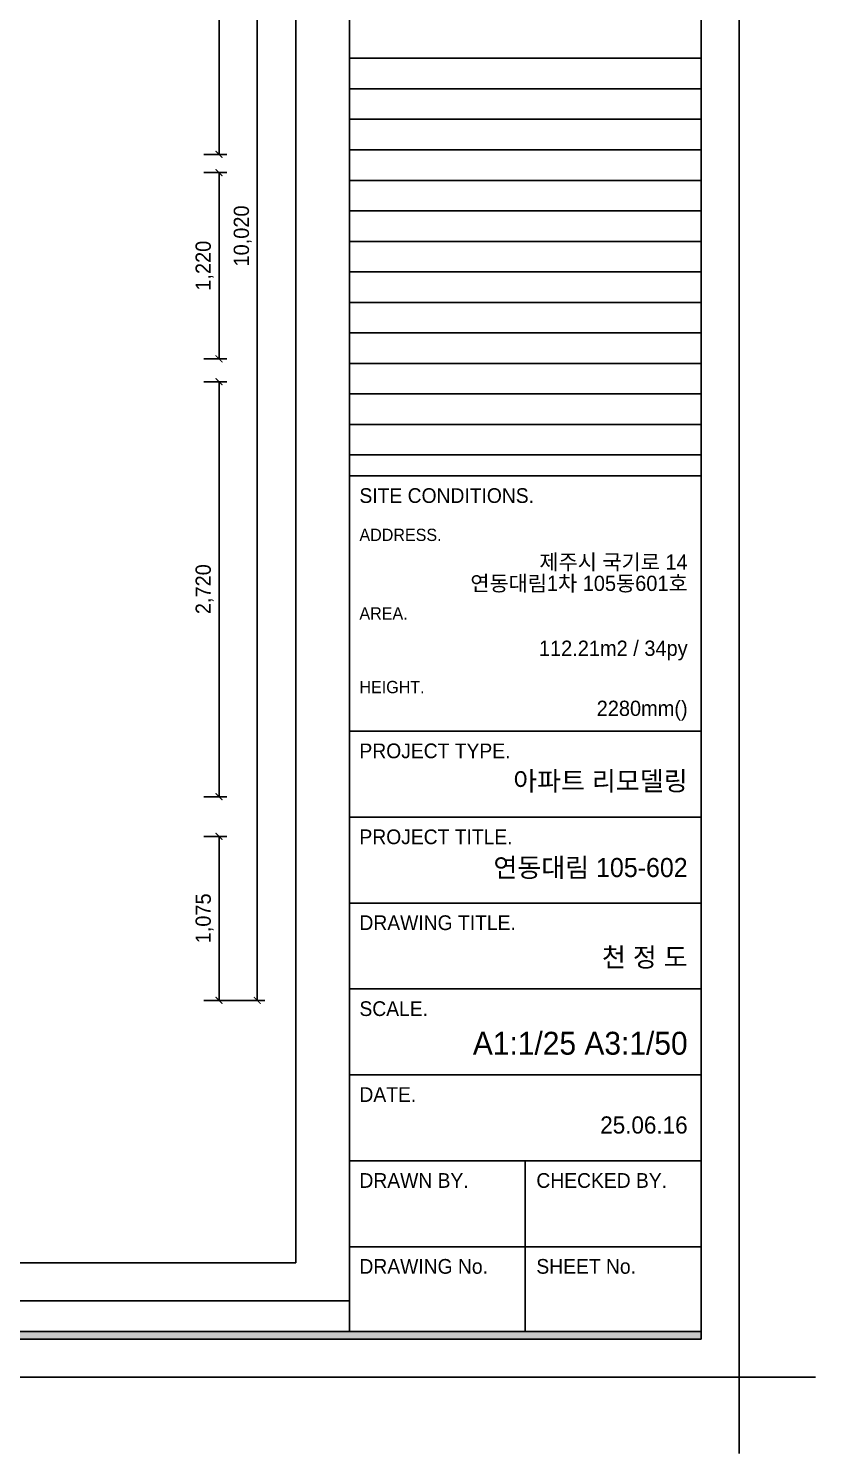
# Model space of a CAD drawing. Header units: inches. Extents: x 199882 to 277715, y -17863 to 11882.
# Drawn here: x 240100 to 245256, y -3968 to 5372 of the extents above; entities that cross this region are included whole.
import ezdxf
from ezdxf.enums import TextEntityAlignment as Align

# ---------------------------------------------------------------- set-up
doc = ezdxf.new("R2010")
doc.units = ezdxf.units.IN
doc.header["$LTSCALE"] = 50
doc.header["$MEASUREMENT"] = 0
for name, color, linetype in [('FORM(YOURNAME)-1', 1, 'Continuous'), ('FORM(YOURNAME)-11', 1, 'Continuous'), ('치수', 7, 'Continuous')]:
    doc.layers.add(name, color=color, linetype=linetype)
doc.styles.add('YOURNAME', font='HY울릉도M.TTF')
doc.dimstyles.new('YOURNAME-50', dxfattribs={"dimscale": 50, "dimtxt": 2, "dimasz": 0.9, "dimexe": 1, "dimexo": 3, "dimgap": 0.7, "dimtad": 1, "dimdec": 0, "dimzin": 0, "dimdsep": 46, "dimlunit": 6, "dimtxsty": 'YOURNAME', "dimblk": 'ARCHTICK', "dimcen": 0, "dimclrd": 1, "dimclre": 1, "dimclrt": 7, "dimadec": 0, "dimazin": 0, "dimtfac": 1, "dimtdec": 0, "dimtix": 1, "dimtmove": 2, "dimatfit": 3, "dimldrblk": 'ARCHTICK', "dimfxl": 0, "dimtolj": 1, "dimtzin": 0, "dimarcsym": 0})

# ---------------------------------------------------------------- blocks, each defined once
blk = doc.blocks.new('FORM-ELEVATION')
at = {"layer": 'FORM(YOURNAME)-11'}
h = blk.add_hatch(color=256, dxfattribs=at)
h.dxf.hatch_style = 1
h.paths.add_polyline_path([(-10309, 35708), (71691, 35708), (71691, 35508), (-10309, 35508)])
h.paths.add_polyline_path([(-10309, -21492), (71691, -21492), (71691, -21692), (-10309, -21692)])
at = {"layer": 'Defpoints', "color": 158}
for p, q in [((62481, 35508), (62481, -21492)), ((62481, 11886), (71691, 11886)), ((62481, 11086), (71691, 11086)), ((62481, 10286), (71691, 10286)), ((62481, 9486), (71691, 9486)), ((62481, 8686), (71691, 8686)), ((62481, 7886), (71691, 7886)), ((62481, 7086), (71691, 7086)), ((62481, 6286), (71691, 6286)), ((62481, 5486), (71691, 5486)), ((62481, 4686), (71691, 4686)), ((62481, 3886), (71691, 3886)), ((62481, 3086), (71691, 3086)), ((62481, 2286), (71691, 2286)), ((62481, 1486), (71691, 1486)), ((62481, -20692), (-10309, -20692))]:
    blk.add_line(p, q, dxfattribs=at)
for points in [[(-10309, -21692), (71691, -21692), (71691, 35708), (-10309, 35708)], [(-8309, 33708), (61071, 33708), (61071, -19692), (-8309, -19692)]]:
    blk.add_lwpolyline(points, close=True, dxfattribs=at)
at = {"layer": 'Defpoints', "color": 1}
blk.add_lwpolyline([(72691, -24692), (72691, -22692), (74691, -22692)], dxfattribs=at)
at = {"layer": 'FORM(YOURNAME)-11', "color": 14}
for p, q in [((62481, 937), (71691, 937)), ((62481, -5756), (71691, -5756)), ((62481, -8009), (71691, -8009)), ((62481, -10261), (71691, -10261)), ((62481, -12514), (71691, -12514)), ((62481, -14766), (71691, -14766)), ((62481, -17019), (71691, -17019)), ((67086, -17019), (67086, -21492)), ((62481, -19271), (71691, -19271))]:
    blk.add_line(p, q, dxfattribs=at)
at = {"layer": 'FORM(YOURNAME)-11', "color": 250}
blk.add_lwpolyline([(-11309, -22692), (72691, -22692), (72691, 36708), (-11309, 36708)], close=True, dxfattribs=at)
at = {"layer": 'FORM(YOURNAME)-11'}
blk.add_lwpolyline([(-10309, -21492), (71691, -21492), (71691, -21692), (-10309, -21692)], close=True, dxfattribs=at)
at = {"layer": 'FORM(YOURNAME)-11', "color": 14, "style": 'YOURNAME'}
for s, height, p in [('SITE CONDITIONS.', 386.14, (62739, 422)), ('PROJECT TYPE.', 386.14, (62739, -6271)), ('PROJECT TITLE.', 386.14, (62739, -8524)), ('DRAWING TITLE.', 386.14, (62739, -10776)), ('SCALE.', 386.1, (62739, -13029)), ('DATE.', 386.1, (62739, -15281)), ('DRAWN BY.', 386.1, (62739, -17534)), ('CHECKED BY.', 386.14, (67376, -17534)), ('DRAWING No.', 386.14, (62739, -19786)), ('SHEET No.', 386.1, (67376, -19786))]:
    blk.add_text(s, height=height, dxfattribs=at).set_placement(p, align=Align.MIDDLE_LEFT)
at = {"layer": 'FORM(YOURNAME)-11', "color": 251, "style": 'YOURNAME'}
for s, p in [('ADDRESS.', (62739, -608)), ('AREA.', (62739, -2667)), ('HEIGHT.', (62739, -4598))]:
    blk.add_text(s, height=321.8, dxfattribs=at).set_placement(p, align=Align.MIDDLE_LEFT)
at = {"layer": 'FORM(YOURNAME)-11', "color": 3, "style": 'YOURNAME'}
for tag, height, p in [('1', 450, (71041, -1219)), ('2', 450, (71041, -1863)), ('3', 450, (71041, -3150)), ('4', 450, (71041, -5081)), ('5', 515, (71041, -7398)), ('6', 515, (71041, -9650)), ('7', 515, (71041, -11903)), ('8', 515, (71041, -14155)), ('9', 515, (71041, -16408)), ('10', 515, (66791, -18596)), ('11', 515, (71041, -18660)), ('12', 515, (66791, -20848)), ('13', 515, (71041, -20848))]:
    blk.add_attdef(tag, text='', height=height, dxfattribs=at).set_placement(p, align=Align.MIDDLE_RIGHT)
blk = doc.blocks.new('_ArchTick')
at = {"color": 0, "linetype": 'ByBlock', "const_width": 0.15}
blk.add_lwpolyline([(-0.5, -0.5), (0.5, 0.5)], dxfattribs=at)
blk = doc.blocks.new('*D67')
at = {"layer": 'Defpoints', "color": 0}
for p in [(241098.3, 9022.3), (241098.3, -997.7), (241598.3, -997.7)]:
    blk.add_point(p, dxfattribs=at)
at = {"layer": '치수', "color": 1, "lineweight": -2}
for p, q in [((241248.3, 9022.3), (241648.3, 9022.3)), ((241598.3, 9022.3), (241598.3, -997.7)), ((241248.3, -997.7), (241648.3, -997.7))]:
    blk.add_line(p, q, dxfattribs=at)
at = {"layer": '치수', "color": 1, "lineweight": -2, "xscale": 45, "yscale": 45, "zscale": 45}
for p, rotation in [((241598.3, 9022.3), 90), ((241598.3, -997.7), 270)]:
    blk.add_blockref('_ArchTick', p, dxfattribs=dict(at, rotation=rotation))
at = {"layer": '치수', "color": 7, "insert": (241503.7, 4012.3), "char_height": 100, "attachment_point": 5, "rotation": 90, "style": 'YOURNAME'}
blk.add_mtext('\\A1;10,020', dxfattribs=at)
blk = doc.blocks.new('*D69')
at = {"layer": 'Defpoints', "color": 0}
for p in [(241098.3, 3057.3), (241098.3, 337.3), (241348.3, 337.3)]:
    blk.add_point(p, dxfattribs=at)
at = {"layer": '치수', "color": 1, "lineweight": -2}
for p, q in [((241248.3, 3057.3), (241398.3, 3057.3)), ((241348.3, 3057.3), (241348.3, 337.3)), ((241248.3, 337.3), (241398.3, 337.3))]:
    blk.add_line(p, q, dxfattribs=at)
at = {"layer": '치수', "color": 1, "lineweight": -2, "xscale": 45, "yscale": 45, "zscale": 45}
for p, rotation in [((241348.3, 3057.3), 90), ((241348.3, 337.3), 270)]:
    blk.add_blockref('_ArchTick', p, dxfattribs=dict(at, rotation=rotation))
at = {"layer": '치수', "color": 7, "insert": (241253.7, 1697.3), "char_height": 100, "attachment_point": 5, "rotation": 90, "style": 'YOURNAME'}
blk.add_mtext('\\A1;2,720', dxfattribs=at)
blk = doc.blocks.new('*D72')
at = {"layer": 'Defpoints', "color": 0}
for p in [(241098.3, 4427.3), (241098.3, 3207.3), (241348.3, 3207.3)]:
    blk.add_point(p, dxfattribs=at)
at = {"layer": '치수', "color": 1, "lineweight": -2}
for p, q in [((241248.3, 4427.3), (241398.3, 4427.3)), ((241348.3, 4427.3), (241348.3, 3207.3)), ((241248.3, 3207.3), (241398.3, 3207.3))]:
    blk.add_line(p, q, dxfattribs=at)
at = {"layer": '치수', "color": 1, "lineweight": -2, "xscale": 45, "yscale": 45, "zscale": 45}
for p, rotation in [((241348.3, 4427.3), 90), ((241348.3, 3207.3), 270)]:
    blk.add_blockref('_ArchTick', p, dxfattribs=dict(at, rotation=rotation))
at = {"layer": '치수', "color": 7, "insert": (241253.7, 3817.3), "char_height": 100, "attachment_point": 5, "rotation": 90, "style": 'YOURNAME'}
blk.add_mtext('\\A1;1,220', dxfattribs=at)
blk = doc.blocks.new('*D73')
at = {"layer": 'Defpoints', "color": 0}
for p in [(241098.3, 7882.3), (241098.3, 4547.3), (241348.3, 4547.3)]:
    blk.add_point(p, dxfattribs=at)
at = {"layer": '치수', "color": 1, "lineweight": -2}
for p, q in [((241248.3, 7882.3), (241398.3, 7882.3)), ((241348.3, 7882.3), (241348.3, 4547.3)), ((241248.3, 4547.3), (241398.3, 4547.3))]:
    blk.add_line(p, q, dxfattribs=at)
at = {"layer": '치수', "color": 1, "lineweight": -2, "xscale": 45, "yscale": 45, "zscale": 45}
for p, rotation in [((241348.3, 7882.3), 90), ((241348.3, 4547.3), 270)]:
    blk.add_blockref('_ArchTick', p, dxfattribs=dict(at, rotation=rotation))
at = {"layer": '치수', "color": 7, "insert": (241253.7, 6214.8), "char_height": 100, "attachment_point": 5, "rotation": 90, "style": 'YOURNAME'}
blk.add_mtext('\\A1;3,335', dxfattribs=at)
blk = doc.blocks.new('*D74')
at = {"layer": 'Defpoints', "color": 0}
for p in [(241098.3, 77.3), (241098.3, -997.7), (241348.3, -997.7)]:
    blk.add_point(p, dxfattribs=at)
at = {"layer": '치수', "color": 1, "lineweight": -2}
for p, q in [((241248.3, 77.3), (241398.3, 77.3)), ((241348.3, 77.3), (241348.3, -997.7)), ((241248.3, -997.7), (241398.3, -997.7))]:
    blk.add_line(p, q, dxfattribs=at)
at = {"layer": '치수', "color": 1, "lineweight": -2, "xscale": 45, "yscale": 45, "zscale": 45}
for p, rotation in [((241348.3, 77.3), 90), ((241348.3, -997.7), 270)]:
    blk.add_blockref('_ArchTick', p, dxfattribs=dict(at, rotation=rotation))
at = {"layer": '치수', "color": 7, "insert": (241253.7, -460.2), "char_height": 100, "attachment_point": 5, "rotation": 90, "style": 'YOURNAME'}
blk.add_mtext('\\A1;1,075', dxfattribs=at)

msp = doc.modelspace()

# ---------------------------------------------------------------- block references
at = {"layer": 'FORM(YOURNAME)-1'}
ref = msp.add_blockref('FORM-ELEVATION', (226583.5, 2205.4), dxfattribs=dict(at, xscale=0.2500000000000001, yscale=0.2500000000000001, zscale=0.2500000000000001))
ref.add_attrib('9', '25.06.16', dxfattribs={"layer": 'FORM(YOURNAME)-11', "color": 3, "height": 112.5, "style": 'YOURNAME'}).set_placement((244418.7, -1814.3), align=Align.MIDDLE_RIGHT)
ref.add_attrib('8', 'A1:1/25 A3:1/50', dxfattribs={"layer": 'FORM(YOURNAME)-11', "color": 3, "height": 150, "style": 'YOURNAME'}).set_placement((244418.7, -1278.6), align=Align.MIDDLE_RIGHT)
ref.add_attrib('7', '천 정 도', dxfattribs={"layer": 'FORM(YOURNAME)-11', "color": 3, "height": 125, "style": 'YOURNAME'}).set_placement((244418.7, -714.7), align=Align.MIDDLE_RIGHT)
ref.add_attrib('6', '연동대림 105-602', dxfattribs={"layer": 'FORM(YOURNAME)-11', "color": 3, "height": 125, "style": 'YOURNAME'}).set_placement((244418.7, -126.9), align=Align.MIDDLE_RIGHT)
ref.add_attrib('5', '아파트 리모델링', dxfattribs={"layer": 'FORM(YOURNAME)-11', "color": 3, "height": 125, "style": 'YOURNAME'}).set_placement((244418.7, 440.4), align=Align.MIDDLE_RIGHT)
ref.add_attrib('1', ' 제주시 국기로 14', dxfattribs={"layer": 'FORM(YOURNAME)-11', "color": 3, "height": 100, "style": 'YOURNAME'}).set_placement((244418.7, 1875), align=Align.MIDDLE_RIGHT)
ref.add_attrib('2', '연동대림1차 105동601호', dxfattribs={"layer": 'FORM(YOURNAME)-11', "color": 3, "height": 100, "style": 'YOURNAME'}).set_placement((244418.7, 1735.7), align=Align.MIDDLE_RIGHT)
ref.add_attrib('3', '112.21m2 / 34py', dxfattribs={"layer": 'FORM(YOURNAME)-11', "color": 3, "height": 100, "style": 'YOURNAME'}).set_placement((244418.7, 1310.2), align=Align.MIDDLE_RIGHT)
ref.add_attrib('4', '2280mm()', dxfattribs={"layer": 'FORM(YOURNAME)-11', "color": 3, "height": 100, "style": 'YOURNAME'}).set_placement((244418.7, 916.5), align=Align.MIDDLE_RIGHT)

# ---------------------------------------------------------------- dimensions: what is measured, and where the dimension line sits
at = {"layer": '치수'}
for base, p1, p2, picture, middle in [((241598.3, -997.7), (241098.3, 9022.3), (241098.3, -997.7), '*D67', (241503.7, 4012.3)), ((241348.3, 4547.3), (241098.3, 7882.3), (241098.3, 4547.3), '*D73', (241253.7, 6214.8)), ((241348.3, 3207.3), (241098.3, 4427.3), (241098.3, 3207.3), '*D72', (241253.7, 3817.3)), ((241348.3, 337.3), (241098.3, 3057.3), (241098.3, 337.3), '*D69', (241253.7, 1697.3)), ((241348.3, -997.7), (241098.3, 77.3), (241098.3, -997.7), '*D74', (241253.7, -460.2))]:
    dim = msp.add_linear_dim(base=base, p1=p1, p2=p2, angle=90, dimstyle='YOURNAME-50', override={"dimfxl": 1.25, "dimarcsym": 2}, dxfattribs=at)
    dim.commit()
    dim.dimension.update_dxf_attribs({"geometry": picture, "text_midpoint": middle})

doc.saveas('drawing.dxf')
